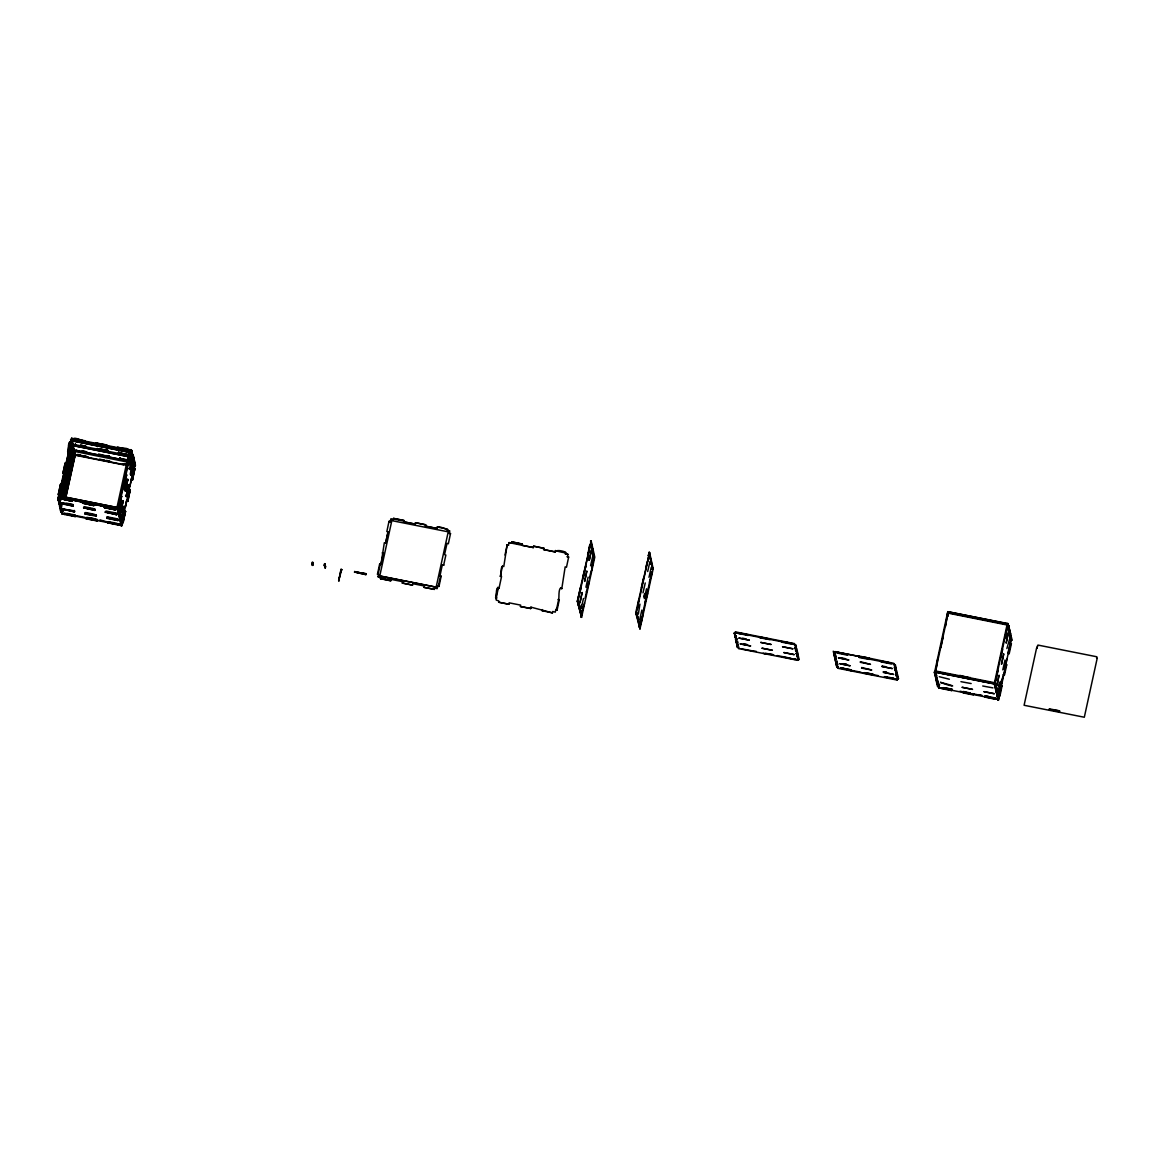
<?xml version="1.0" encoding="UTF-8"?>
<svg xmlns="http://www.w3.org/2000/svg" width="1155" height="1155" viewBox="0 0 1155 1155"><rect width="100%" height="100%" fill="white"/><g stroke="black" fill="none" stroke-linecap="round" stroke-linejoin="round"><path stroke-width="1.5" d="M60.508 484.465L58.313 494.499L60.479 484.32L61.792 484.725L60.479 484.32M62.948 473.03L65.156 463.011L66.441 463.256L65.185 463.155L62.991 473.175L64.261 473.435L62.991 473.175M67.625 451.721C69.473 454.146 67.106 443.939 69.834 441.686L71.148 442.076L70.686 439.275L130.602 451.143L117.954 508.835L61.576 497.632L61.302 498.888L71.581 501.068L71.855 499.812M67.669 451.865L69.834 441.686M58.27 500.534L59.685 500.173L58.27 500.534L57.75 498.224L58.53 497.718M58.66 498.079L71.87 437.889L58.024 497.949L62.269 514.192L57.894 497.588M71.668 439.434L59.035 497.271L117.983 508.98L106.881 506.771M60.074 503.147L58.79 502.901L58.674 501.111L59.439 501.819M59.049 500.043L58.385 498.339M58.79 502.901L59.569 502.396M59.309 501.241L59.439 503.031M129.057 452.139L116.973 507.464L60.594 496.26L72.664 440.936L129.086 452.284L72.664 440.936M60.998 506.049L59.584 506.424L59.208 503.465M60.594 496.26L72.707 441.08M59.959 501.371L58.53 501.732M60.623 499.408L60.074 501.905L59.685 500.173M60.753 498.671L72.173 500.274L72.115 501.284L60.753 498.671L72.115 501.284M60.998 497.733L72.736 444.213L129.143 455.561M73.963 438.467L73.906 439.478L73.963 438.467C76.115 437.168 86.51 443.044 85.239 440.705M60.103 502.05L60.666 499.552M60.84 499.047L60.897 498.036M61.027 497.877L72.765 444.357M59.584 506.424L60.363 505.919L59.699 504.23M73.01 444.213L72.231 444.704M84.474 441.975L84.748 440.719L74.498 438.683L74.223 439.94M73.14 446.032L72.751 443.044L71.971 443.549M61.388 509.037L60.103 508.777L59.988 506.987L60.753 508.907M62.428 497.603L73.732 445.729L128.364 456.572M60.103 508.777L60.883 508.272M66.355 482.227L68.159 473.723M71.033 460.917L72.866 452.543M73.66 448.357L74.584 451.287M60.378 509.976L61.792 509.6L60.378 509.976L60.897 512.3L62.312 511.925M73.241 505.067L73.184 506.078L61.908 503.825L61.966 502.829L73.328 505.442L61.966 502.829M61.273 507.247L59.843 507.608M74.064 448.92L73.545 450.58L74.324 450.089M61.922 505.211L61.374 507.709L60.739 504.879M62.5 503.046C61.215 504.374 71.668 503.696 72.751 505.082M62.875 495.062L64.16 495.322L74.036 450.017L126.992 460.542M61.157 509.471L61.677 511.795L60.897 512.3M65.2 496.361L75.032 451.533L127.931 462.173M65.229 496.52L75.032 451.533M62.991 509.99L62.442 512.502L61.533 508.402M63.121 509.254L74.541 510.871L74.483 511.882L63.121 509.254L74.483 511.882M65.546 498.354L75.104 454.81L126.386 465.147M62.269 514.192L58.804 497.459L117.752 509.167L119.557 517.223M62.471 512.647L63.034 510.135M63.207 509.644L63.265 508.633M65.59 498.498L75.479 453.987M63.828 508.994L63.669 509.471M64.334 513.426L64.276 514.423L75.551 516.66L75.609 515.664L64.334 513.426L64.276 514.423M66.716 513.354L75.263 515.043L75.017 516.444L64.897 513.787M64.767 514.408L65.041 513.152M77.977 454.218L77.703 455.474L77.804 454.695L86.38 456.543M85.586 446.913L85.687 446.133L80.561 445.123M86.986 451.937L86.842 452.572M82.626 503.363L82.684 502.367L93.959 504.605L93.902 505.616L82.539 502.988L93.902 505.616M95.749 442.798C102.997 447.461 117.651 445.873 95.836 443.173M83.348 501.963L83.117 503.349L93.367 505.399L93.642 504.143L93.367 505.399M106.563 445.195L106.289 446.451L106.563 445.195L96.284 443.015L96.009 444.271M83.608 507.781L95.028 509.398L94.97 510.394L83.608 507.781L94.97 510.394M83.694 508.157L83.752 507.161M97.222 448.429L97.078 449.05M84.994 513.961L85.051 512.964L96.414 515.578L84.994 513.961L96.269 516.198M98.522 454.233L98.377 454.853M86.12 517.743L86.062 518.754L97.338 520.992C98.363 518.956 85.412 516.386 86.062 518.754M103.878 459.762L99.445 459.647M94.681 508.777L94.407 510.034M107.357 451.244L107.646 449.988M95.966 514.581L95.735 515.982L95.836 515.217M96.803 520.775L97.049 519.375L86.798 517.339L86.553 518.739L96.775 520.631M97.395 519.995L97.338 520.992M104.412 507.695L104.455 506.699L104.412 507.695L115.688 509.933L115.731 508.936L105.004 506.915M117.478 448.126L117.536 447.115L128.898 449.743M118.07 447.346C115.269 449.526 130.168 446.321 128.046 450.638M105.394 512.113L116.814 513.73L116.756 514.726L105.394 512.113L116.756 514.726M118.546 452.919L118.604 451.908M105.48 512.488L105.538 511.477M118.113 519.533L118.055 520.53L106.78 518.292L106.823 517.281L118.185 519.909L106.823 517.281M119.846 458.723L119.903 457.712M107.401 517.657L107.502 516.877L117.752 518.913L117.478 520.169M107.848 523.085L107.906 522.074L119.268 524.688L107.762 522.71M128.811 449.367L128.754 450.363L117.391 447.75M134.413 465.71L121.217 525.9L117.608 509.788L130.818 449.598L134.558 466.071M121.853 526.03L118.258 509.918L131.453 449.728M119.687 513.383L123.137 500.721L120.799 512.127L119.485 509.196L118.474 510.698L120.221 515.736L119.629 512.589M121.376 496.563L119.138 506.453M125.837 476.438L123.816 485.129M131.425 453.28L129.086 464.7L130.703 453.771M131.843 454.926L131.627 450.753L132.493 455.056M131.555 451.36L132.045 452.125M119.73 507.334L119.008 506.828L119.73 507.334L121.506 496.174M124.408 486.024L123.686 485.519L124.408 486.024L126.747 474.604M119.124 510.828L119.485 509.196M132.276 450.869L131.28 452.385M118.633 511.882L118.763 513.701L120.582 514.105L120.221 515.736M132.204 455.518L133.013 457.423L133.374 455.792L131.555 455.388L132.969 455.012L133.229 456.167L131.959 455.922M119.052 513.253L120.048 511.752M120.669 506.092L121.405 502.757M126.083 481.433L124.249 489.792L125.534 490.052M130.024 463.458L130.76 460.109M118.113 509.557L119.398 509.817L119.268 514.22L120.438 514.495L118.907 513.08M132.06 455.893L132.19 451.49L130.674 450.219L71.74 438.51L71.957 439.521M124.841 490.687L127.815 479.397L125.476 490.803L124.754 490.298L125.476 490.803M129.519 469.363L131.858 457.943L133.229 458.376L133.59 456.759L130.154 469.493L129.432 468.988L130.154 469.493M132.377 457.293L132.421 454.262M120.799 512.127L123.137 500.721M125.39 490.427L127.815 479.397M130.067 469.118L132.58 458.448L131.858 457.943M120.149 514.942L121.535 521.612L121.578 518.595L120.582 520.096L121.751 520.371L120.365 519.129M118.821 523.706L118.59 525.106L108.296 522.926L108.57 521.67L117.117 523.359M118.59 525.106L118.864 523.85M120.438 516.704L120.799 515.072L119.023 514.87M119.182 524.312L119.124 525.323M120.221 518.956L121.362 519.837M126.646 490.586L127.382 487.237M131.699 467.587L130.226 474.272L131.511 474.532M133.273 461.798L134.543 462.058L133.157 460.816L133.518 459.185L133.807 460.932M133.374 461.769L134.37 460.268L134.471 466.692L135.467 465.191L134.254 462.505L130.818 475.167L133.157 463.747L134.673 463.877M121.001 519.259L123.802 506.395L124.523 506.901L123.802 506.395M129.115 485.201L126.14 496.491L128.479 485.071L129.201 485.576L128.479 485.071M124.437 506.525L122.098 517.931L123.874 506.771M126.14 496.491L128.552 485.447M130.818 475.167L133.157 463.747M133.403 463.617L134.817 463.242L134.702 465.436M134.327 463.299L134.37 460.268M121.578 518.595L121.766 524.384M122.315 525.135L121.751 522.58L123.773 513.34M125.231 506.987L126.646 500.534M128.45 492.03L128.364 495.495M129.923 486.183L132.767 472.381M134.081 466.663L133.532 469.175L134.774 469.291M134.904 462.635L133.908 464.137M121.217 525.9L121.492 524.644L118.027 523.966M125.318 507.161L126.862 500.173M134.471 466.692L135.467 465.191M123.166 522.724L125.505 511.304L122.531 522.594M127.209 501.27L130.183 489.994L127.844 501.4L127.122 500.895L127.844 501.4M131.887 479.96L134.861 468.67L132.522 480.076L131.8 479.57L132.522 480.076M123.08 522.349L125.505 511.304M127.757 501.025L130.183 489.994M132.435 479.7L134.861 468.67M311.807 563.885L312.803 562.384L312.76 565.416L311.807 563.885L312.991 564.16L312.731 563.005L312.76 565.416M312.124 565.286L312.803 562.384M324.136 565.228L325.132 563.727L325.349 567.913L324.136 565.228L325.132 563.727M324.916 564.968L325.436 567.293L325.06 564.347M324.714 567.784L325.71 566.282M341.678 569.458L338.689 580.734L341.028 569.328L341.764 569.834L341.028 569.328M338.689 580.734L341.115 569.704M354.571 572.014L365.991 573.631L365.933 574.627L354.571 572.014L365.933 574.627M354.657 572.389L354.715 571.393M355.278 571.754L365.529 573.79M377.483 574.194L378.725 574.309L378.205 576.966L378.768 574.454L377.483 574.194L379.649 564.015L380.962 564.42L379.649 564.015M380.962 564.42L384.326 542.706L385.64 543.095L388.08 531.661L385.611 542.951M389.004 521.381L390.318 521.786L389.004 521.381L386.838 531.56L388.109 531.805M378.089 574.179L380.284 564.145M380.933 564.275L383.402 552.985L382.161 552.884M390.289 521.627L390.838 519.129L393.393 519.635L390.866 519.274L390.318 521.786M379.764 575.955L391.834 520.631L448.227 531.834L436.142 587.159L379.764 575.955L436.142 587.159M380.5 578.727L380.746 577.327L380.5 578.727L390.751 580.763L390.996 579.362L402.532 581.658L402.286 583.058L412.537 585.094L412.783 583.694L424.304 585.975L424.073 587.375L434.323 589.411L434.554 588.01L437.153 588.675L437.673 586.018L438.987 586.422L437.673 586.018M393.393 519.635L393.667 518.378L403.918 520.414L403.687 521.815L415.208 524.11L415.454 522.71L425.704 524.745L425.459 526.146L436.994 528.441L437.24 527.041C439.752 525.539 453.439 532.383 447.216 530.333L447.49 529.077L437.24 527.041M393.436 519.779L393.667 518.378M434.323 589.411L434.554 588.01M439.911 576.128L441.196 576.388L439.911 576.128L442.351 564.694L443.664 565.098L442.351 564.694M450.508 533.596L449.223 533.35L450.508 533.596L448.342 543.774L447.028 543.384L444.545 554.66L445.859 555.064L443.664 565.098M449.266 533.495L449.786 530.838M438.308 586.148L440.517 576.114M438.987 586.422L441.152 576.244M495.596 597.525C497.43 599.965 495.062 589.757 497.791 587.491L499.104 587.895L497.791 587.491M500.274 576.201C502.107 578.641 499.74 568.433 502.468 566.167L503.782 566.571L507.146 544.857L508.46 545.247L507.146 544.857M495.625 597.669L497.834 587.635M500.303 576.345L502.468 566.167M504.98 555.035L507.175 545.001M496.231 597.655L498.44 587.621M496.881 597.785C493.661 601.928 500.274 599.214 498.642 602.203L508.893 604.238L509.138 602.838L520.674 605.119L520.429 606.519L530.679 608.555L530.925 607.155L552.465 612.886L552.711 611.486L555.295 612.15L555.815 609.494L557.129 609.883L555.815 609.494M499.104 587.895L501.559 576.461M508.46 545.247L508.98 542.59L511.578 543.254L511.824 541.854L522.103 544.034L511.824 541.854M522.074 543.89L521.829 545.29L533.365 547.586L508.98 542.59M533.365 547.586L533.596 546.185L543.861 548.221L543.615 549.621L555.151 551.902C557.576 547.326 577.731 556.623 555.425 550.646M530.679 608.555L530.925 607.155M543.861 548.221L543.572 549.477L555.151 551.902M542.215 610.851L542.489 609.595M555.107 551.758L555.382 550.502M565.401 553.938L567.957 554.458L565.401 553.938L565.632 552.538M558.024 599.459C559.843 601.986 557.807 590.422 560.493 588.169L561.806 588.574L560.493 588.169M568.65 557.071L567.379 556.811L568.65 557.071L566.484 567.249L565.17 566.845L561.806 588.574M567.408 556.955L567.928 554.313M556.465 609.623L558.659 599.589M557.129 609.883L559.309 599.705M577.327 601.12L591.172 541.06L594.782 557.158L581.571 617.362L577.327 601.12L581.571 617.362M580.416 587.621L578.251 597.799L581.095 587.895M582.928 576.475L585.744 566.426L583.564 576.605M587.606 555.151L589.772 544.987L588.242 555.281M577.832 600.889L578.857 603.964L578.352 603.213M590.624 542.576L591.143 544.886M577.976 601.25L591.172 541.06M578.337 601.64L578.857 603.964M578.482 605.032L579.261 604.527L579.377 606.317L578.482 605.032L579.377 606.317M591.273 546.719L592.053 546.214L592.169 548.004L591.273 546.719L594.276 557.403L593.251 554.328M588.675 559.944L589.382 556.465M578.742 606.202L579.521 605.696M591.533 547.874L591.418 546.084M579.146 606.765L579.261 608.555M592.457 550.776L592.573 548.582L591.808 549.073M579.666 609.089L580.171 609.84L579.781 606.895L580.171 609.84M579.796 610.908L580.575 610.418L580.691 612.193L579.796 610.908L580.705 610.995M580.619 608.396L581.355 605.047M592.963 551.527L592.573 548.582M580.575 610.418L580.691 612.193M593.222 552.725L592.847 553.75M585.932 587.202L588.14 577.168M593.887 554.458L593.121 554.949M580.936 617.232L583.131 606.346M585.08 598.319L586.596 591.432M587.346 587.996L588.848 581.109M589.613 577.673L591.115 570.801M591.88 567.35L593.757 558.76M581.485 615.716L581.095 612.771L580.835 615.586L581.615 615.095M584.502 603.127L581.687 613.175M589.18 581.817L586.365 591.865M591.649 570.527L593.251 560.507M649.514 552.364L648.244 555.671L649.514 552.364L653.181 568.765L639.971 628.97L635.726 612.727L649.572 552.653L636.376 612.857L639.971 628.97M638.859 599.373L637.3 609.522M643.537 578.049L641.299 587.938M636.102 613.117L636.881 612.612L637.257 615.572L636.102 613.117L637.257 615.572M649.413 557.129L650.193 556.623L649.673 554.299L648.893 554.804M636.622 615.442L636.232 612.497M649.817 557.692L650.077 558.847M637.286 617.174L637.777 617.925L637.661 616.135L637.777 617.925M637.546 618.373L638.571 621.448L638.195 618.488M650.583 559.612L650.453 557.822M650.843 560.81L651.507 562.499L650.727 563.005M644.028 596.861L644.764 593.511M650.987 564.203L651.767 563.698L651.896 565.488M644.071 597.005L644.793 593.656M639.09 623.801L638.975 622.011L639.09 623.801L638.6 623.05M651.218 567.452L648.98 577.341M638.729 624.869L639.509 624.379L639.884 627.324L638.729 624.869L639.884 627.324M652.156 566.686L652.82 568.375L652.041 568.881L652.82 568.375M639.249 627.194L638.859 624.249M640.462 623.108L641.891 616.279M646.237 596.774L646.973 593.425M650.915 575.45L651.622 571.97M640.462 623.671L641.978 616.799M642.729 613.363L650.279 578.958M644.764 603.459L647.609 593.555M649.442 582.149L652.286 572.245M734.248 633.272L735.663 632.897L734.248 633.272L736.312 637.04L735.028 636.795L736.457 636.419M734.768 635.597L734.378 632.637M735.533 633.532L735.432 631.886L794.38 643.595L796.271 647.811L794.986 647.565L795.261 648.749L796.806 650.164L795.521 649.919L795.781 651.117L797.066 651.362L797.585 653.687L796.3 653.441L797.585 653.687M736.847 639.408L735.562 639.148L736.847 639.408L735.172 636.16M736.053 635.842L734.898 634.961M737.626 642.916L736.341 642.671L737.626 642.916L736.082 641.473L735.692 638.527M748.31 634.716L737.93 633.315L748.209 635.495M738.16 645.284L736.876 645.024L738.16 645.284L736.486 642.036M737.366 641.718L736.211 640.837M797.845 660.328L797.759 658.682L797.845 660.328L738.897 648.619L737.395 647.349L737.006 644.403M738.897 648.619L738.81 646.973L737.525 646.728M773.431 655.203C774.731 653.874 764.264 654.553 763.181 653.167M784.938 657.354L795.217 659.534L795.319 658.754M781.531 642.108L791.781 644.144L791.882 643.378L781.661 641.487M794.467 645.241L794.38 643.595M795.752 645.486L794.611 644.606M795.261 648.749L795.131 646.93L796.271 647.811M795.781 651.117L795.651 649.283M796.546 649.009L795.391 648.128M796.806 650.164L796.676 648.388M797.066 651.362L795.925 650.482M798.119 656.054L796.834 655.795L798.119 656.054L796.445 652.806M797.614 659.317L798.899 659.563L796.964 655.174M797.86 654.885L796.705 654.004M798.379 657.253L797.239 656.358M798.899 659.563L798.524 656.618M835.094 652.647L833.665 653.023L834.95 653.282L834.863 651.637L859.205 656.473L834.863 651.637M835.744 656.791L834.459 656.545L835.744 656.791L834.184 655.347L833.809 652.402M836.263 659.159L834.978 658.899L836.263 659.159L834.589 655.91M835.469 655.607L834.329 654.712M837.057 662.681L835.772 662.421L837.057 662.681L835.498 661.223L835.123 658.278M837.491 652.431L837.389 653.21L837.491 652.431L847.77 654.611M837.577 665.035L836.292 664.775L837.577 665.035L835.902 661.801M897.175 678.433L898.46 678.692L897.175 678.433L897.276 680.078L838.328 668.37L836.812 667.099L836.437 664.154M838.097 667.359L836.956 666.478M838.328 668.37L838.241 666.724M840.956 667.965L851.076 670.622L851.177 669.857L842.63 668.153M837.346 653.066L847.64 655.246L847.741 654.466M851.177 669.857L851.076 670.622M859.075 657.094L859.118 656.04L893.811 663.345L895.702 667.561L894.418 667.316L894.677 668.514L896.222 669.929L894.937 669.669L896.222 669.929M860.244 662.32L870.495 664.356L860.374 661.7M861.702 656.69C860.273 657.801 867.939 656.488 866.698 658.336M861.543 668.124L871.751 670.015L861.673 667.503M893.898 664.991L893.667 663.966L869.325 659.13L869.369 658.076M884.355 677.104L894.779 678.649M882.767 661.425L891.314 663.129L891.198 663.894L880.947 661.858M895.183 665.237L894.028 664.356M894.677 668.514L894.548 666.68L895.702 667.561M897.536 675.805L896.251 675.545L897.536 675.805L895.991 674.39L895.861 672.557L897.016 673.437L895.082 669.048M895.962 668.759L894.822 667.879M896.497 671.127L895.342 670.232M897.016 673.437L896.626 670.492M898.33 679.328L896.396 674.924M897.276 674.635L896.136 673.755M897.81 677.003L896.655 676.123M934.496 671.748L936.156 674.953L934.886 674.693L934.366 672.369L935.146 671.878M947.678 616.38L947.158 614.056L947.937 613.55M937.73 658.61L936.2 668.918M940.877 647.594L943.043 637.416M945.555 626.27L947.086 615.962L947.75 616.236M1006.712 626.746L1007.362 623.455L994.224 683.948L998.469 700.19L994.83 683.933L934.612 671.965L938.885 688.351L935.276 672.239L948.457 611.89L1008.012 623.585L994.859 684.078L934.64 672.109L947.779 611.616L947.764 615.023M936.691 677.306L935.406 677.047L935.29 675.271L936.185 676.556L935.29 675.271M935.651 674.202L935.001 672.499M938.004 681.984L937.615 680.194L936.2 680.569L935.81 677.624M936.561 675.516L935.146 675.892M936.2 680.569L936.965 680.078L936.315 678.375M938.004 683.183L936.719 682.937L936.604 681.147L937.355 683.053M936.719 682.937L936.604 681.147M936.994 684.135L938.409 683.76L936.994 684.135L937.514 686.445L939.058 686.662M937.874 681.392L936.46 681.768M937.773 683.63L938.149 686.575L937.124 683.5M939.087 686.806L939.607 684.15M938.885 688.351L935.42 671.618L994.354 683.327L997.963 699.425L939.015 687.716M941.484 687.788L951.763 689.983L941.484 687.788L941.383 688.568L951.633 690.603L951.864 689.203L945.035 687.846M951.864 689.203L951.633 690.603M959.863 675.675L959.762 676.455L959.805 675.386L970.157 677.855M962.433 676.18L962.462 676.325M967.558 677.205L967.385 677.682M970.056 677.422L970.012 678.49L959.661 676.007M970.272 693L963.4 691.499L963.155 692.899L973.405 694.935L973.694 693.679M995.466 698.01L995.191 699.266L984.912 697.071L985.186 695.83L988.608 696.508M984.941 697.216L985.215 695.974L993.762 697.663M1002.67 649.399L1000.432 659.288M1008.026 626.154L1008.546 628.464L1008.026 626.154L1008.806 625.649L1007.521 625.389M995.105 686.662L996.39 686.922L995.365 683.832L995.74 686.792M1006.669 637.748L1007.377 634.268M1008.806 629.663L1009.586 629.172L1009.715 630.962L1008.806 629.663L1009.586 629.172M996.39 686.922L996 683.962M1008.806 625.649L1009.181 628.594L1007.896 628.349M996.418 688.524L996.159 687.355L996.909 689.275L995.639 689.015M1009.066 630.832L1008.95 629.042M996.65 688.106L995.509 687.225L996.909 689.275M996.678 689.723L997.054 692.668M996.418 692.538L997.703 692.798L997.314 689.838L996.043 689.593M1008.835 631.265L1010.12 631.525L1008.69 631.901M998.613 686.2L999.32 682.706M1009.99 633.72L1009.47 631.395L1010.639 633.85L1009.21 634.225M997.472 693.231L998.223 695.151L996.953 694.891M1010.264 634.918L1010.38 636.708M997.703 692.798L997.314 689.838M1010.004 637.777L1011.433 637.401L1011.809 640.346L1010.524 640.101L1010.004 637.777L1011.433 637.401M998.223 695.151L998.108 693.361M997.992 695.599L998.368 698.544L999.147 698.039L997.732 698.414M1010.654 637.907L1011.174 640.231L1009.946 635.033M1010.899 635.048L1011.029 636.838L1009.744 636.578M999.017 698.674L998.627 695.714L997.357 695.469M999.681 690.993L1000.389 687.499M1002.526 677.768L1000.779 685.969L1002.064 686.229L1000.75 685.825M1004.359 669.669L1005.067 666.175M1010.134 643.335L1011.419 643.58L1009.225 653.615L1007.911 653.225L1009.412 646.67M997.819 700.06L998.093 698.804L994.628 698.111M1000.779 686.561L1003.464 674.332M1005.384 665.583L1006.915 658.595M1009.99 644.606L1010.755 641.112M999.219 696.133L1001.428 686.099M1010.784 643.465L1008.575 653.499M998.469 700.19L1011.029 639.856M998.584 696.003L999.869 696.263L1002.035 686.084M1003.262 674.679L1004.547 674.939L1006.712 664.76L1005.428 664.5L1006.741 664.905M1036.584 648.071L1024.095 705.272L1084.314 717.241L1097.221 658.148M1037.017 646.338L1037.248 648.345M1037.666 646.454L1037.912 645.068L1096.846 656.776L1096.615 658.177M1059.568 710.874L1059.467 711.653L1049.188 709.473L1059.568 710.874L1049.318 708.838M1007.434 623.743L948.414 611.746M948.342 612.67L1007.29 624.379M73.819 439.088L85.095 441.34M84.647 441.499L74.368 439.304M106.433 445.816L96.154 443.635M128.219 450.147L117.926 447.967M948.212 613.291L947.533 613.016L1007.16 624.999M71.697 439.579L130.544 450.854L71.596 439.145L75.205 455.243L123.744 464.888M70.542 439.896L71.827 440.156M131.367 454.045L130.096 453.8M98.926 448.761L107.949 450.45M118.46 452.543L129.259 454.796M80.59 445.267L85.715 446.278M97.251 448.573L107.473 450.464M120.741 453.236L129.288 454.94M132.219 457.12L133.504 457.366L133.879 460.325M128.393 456.73L73.732 445.729M132.089 457.741L133.359 458.001M70.903 446.465L72.216 446.87L70.931 446.624M131.121 458.434L132.435 458.838L131.771 458.564M82.64 450.97L85.86 451.605M99.59 454.334L102.809 454.969M106.029 455.619L109.249 456.254M119.759 458.347L126.198 459.618M81.861 450.926L85.311 451.749M98.55 454.377L108.772 456.268M122.04 459.04L127.166 460.065M134.687 461.668L133.518 461.394L133.691 463.169M1009.874 635.957L1011.159 636.203M74.064 450.176L127.036 460.686M133.128 462.419L134.413 462.679M73.516 452.673L72.231 452.428M132.421 464.238L133.706 464.498M80.489 455.113L77.342 454.853M82.929 455.72L86.351 456.398M106.419 460.383L109.841 461.062M123.08 463.689L127.281 464.411M74.324 454.103L75.104 453.612L75.335 454.622M99.619 459.17L109.696 461.682M123.109 463.834L126.53 464.512M393.711 518.523L403.961 520.558M425.733 524.89L415.454 522.71M543.89 548.365L533.596 546.185M393.537 519.014L403.788 521.049M511.679 542.475L521.93 544.51M403.687 521.815L415.208 524.11M134.947 469.046L134.225 468.54M73.27 457.062L74.555 457.322M128.927 468.468L129.605 468.742M130.732 474.792L131.453 475.297M126.054 475.239L125.375 474.965L126.689 475.369M131.295 479.065L132.608 479.469L131.93 479.195M1007.911 653.225L1009.225 653.615M71.105 467.241L71.74 467.371M127.902 479.773L127.18 479.267M66.225 467.789L67.539 468.194L66.254 467.934M126.458 479.758L127.772 480.162L127.093 479.888M127.743 485.562L129.028 485.822M130.27 490.37L129.548 489.864M68.593 478.387L69.906 478.791L68.621 478.531M128.826 490.355L130.14 490.745L129.461 490.485M64.03 477.824L65.301 478.083M125.549 495.596L126.862 496L126.184 495.726M126.054 496.116L126.776 496.607M120.698 496.289L122.011 496.693M126.617 500.389L127.902 500.635M123.224 501.097L122.502 500.591M61.547 489.114L62.861 489.518M121.78 501.082L123.051 501.328M62.846 494.918L64.16 495.322M123.065 506.886L124.379 507.276L123.715 507.016M58.27 494.354L59.555 494.614M118.532 506.468L119.788 506.583M995.119 680.483L995.783 680.743L997.992 670.723M60.565 496.116L116.973 507.464M935.55 670.983L994.498 682.692M81.745 501.775L61.576 497.632M83.391 502.107L93.642 504.143M95.288 504.461L105.134 506.28M959.733 676.31L969.983 678.346M759.846 637.011L770.14 639.191L759.889 637.156M858.974 656.661L869.556 658.942L859.306 656.906M939.751 672.744L948.327 674.592M990.153 682.764L981.649 681.219M60.984 498.411L72.26 500.649M83.247 502.728L94.031 504.98M106.736 507.392L115.731 508.936M746.635 634.528L738.059 632.68M783.379 641.819L791.882 643.378M837.519 652.575L846.066 654.279M882.795 661.57L891.314 663.129M104.325 507.319L115.688 509.933M735.302 632.507L794.25 644.216M57.75 498.224L59.035 498.469M117.983 510.178L119.254 510.438M125.592 511.679L124.87 511.189M859.176 657.542L869.383 659.433M934.366 672.369L935.637 672.629M994.585 684.338L995.87 684.597M124.148 511.679L125.462 512.069L124.177 511.824M119.571 511.116L120.885 511.506L120.207 511.232M118.489 512.502L119.773 512.762M66.052 503.104L72.895 504.461L72.621 505.702M92.963 508.445L84.43 506.742L84.156 507.998M742.55 638.152L746 638.975M841.981 657.902L845.431 658.725M882.16 666.031L885.582 666.709M83.839 507.536L95.114 509.774M105.61 511.867L116.886 514.105M61.821 503.45L73.184 506.078M735.432 637.329L736.977 638.773M834.848 657.08L836.408 658.523M119.427 515.433L120.712 515.693L120.582 517.888M59.064 504.1L60.349 504.345M119.297 516.054L120.568 516.314L122.401 524.514L121.116 524.255L121.347 525.28L62.399 513.571M935.68 678.245L936.95 678.505M995.899 690.214L997.184 690.473M120.871 516.92L122.185 517.31L121.506 517.05M120.726 517.498L122.098 517.931M121.087 518.638L119.802 518.378L120.611 521.945L121.881 522.19M94.262 514.249L85.715 512.546L85.441 513.802M996.693 693.736L997.963 693.996M743.849 643.956L747.271 644.634M846.687 664.385L843.28 663.706L846.731 664.529M883.431 671.69L886.838 672.369L883.46 671.835M63.352 509.009L74.627 511.246M96.414 515.578L85.051 512.964M743.878 644.1L747.299 644.779M106.693 517.916L118.055 520.53M120.337 520.746L121.621 520.992M736.746 643.205L738.29 644.649M120.741 521.309L122.026 521.569L121.896 523.764M121.939 521.699L123.253 522.103M997.213 696.09L998.498 696.35M121.751 522.58L121.463 520.818L122.675 523.504M100.37 520.183L103.661 520.833M943.361 687.658L951.908 689.347M978.632 694.66L981.923 695.31M76.418 515.693L85.08 517.411M98.955 520.169L107.617 521.887M959.964 691.224L966.894 692.61M972.091 693.635L980.768 695.353M866.135 672.831L872.963 674.188M889.624 677.494L893.046 678.173M64.42 513.802L75.609 515.664M86.206 518.133L97.482 520.371M119.268 524.688L107.906 522.074M842.674 668.297L851.206 670.001M864.46 672.629L872.992 674.332M884.528 676.613L893.075 678.317M1049.188 709.473L1059.467 711.653M354.802 571.768L366.077 574.006M752.901 650.741L756.381 651.434M765.043 653.153L773.706 654.885M777.185 655.564L791.045 658.321M794.51 659.014L797.99 659.707M840.19 668.095L843.67 668.774M852.332 670.506L860.995 672.224M869.672 673.943L878.334 675.661M887.011 677.393L895.674 679.111M313.12 563.784L311.951 563.51L312.211 564.665L312.168 562.254M378.176 576.821L380.775 577.471M380.601 577.948L390.852 579.983M380.471 578.583L390.751 580.763M434.28 589.267L424.073 587.375M530.65 608.411L520.429 606.519M542.186 610.706L552.465 612.886M338.617 580.359L339.339 580.864M1010.12 631.525L1010.639 633.85M1008.012 623.585L1011.809 640.346M1007.348 628.075L1005.11 637.964M1009.715 638.672L1006.871 648.576M1005.038 659.996L1002.8 669.871M1006.106 664.775L1003.897 674.809M1000.36 681.306L998.122 691.195M996.794 687.485L997.054 688.64M998.627 695.714L999.147 698.039M992.939 687.889L982.717 685.998M970.113 678.923L959.863 676.888M971.153 683.558L960.931 681.667M949.367 679.241L939.289 676.715M936.301 674.318L936.691 676.094M895.313 664.616L895.832 666.94M896.107 668.139L896.367 669.294M897.421 674.015L897.68 675.17M897.94 676.368L898.46 678.692M894.937 669.669L895.212 670.867M895.731 673.192L895.991 674.39M896.251 675.545L896.525 676.743M897.045 679.068L897.276 680.078M872.833 674.809L862.612 672.917M835.614 654.972L835.874 656.17M836.927 660.848L837.187 662.046M837.447 663.215L837.722 664.399M834.718 652.257L834.95 653.282M834.314 653.153L834.834 655.477M833.26 651.189L834.184 655.347M834.459 656.545L834.718 657.7M834.978 658.899L835.498 661.223M835.772 662.421L836.032 663.576M836.292 664.775L836.812 667.099M795.896 644.865L796.416 647.19M797.21 650.741L797.73 653.066M797.99 654.264L798.249 655.419M796.3 653.441L796.575 654.64M796.834 655.795L797.094 656.993M769.966 639.668L759.745 637.777M751.616 650.727L741.394 648.836M735.432 631.886L735.663 632.897M737.496 641.097L737.771 642.296M734.883 633.402L735.403 635.726M735.028 636.795L735.287 637.95M735.562 639.148L736.082 641.473M736.341 642.671L736.601 643.826M736.876 645.024L737.395 647.349M649.673 554.299L650.193 556.623M648.879 552.234L652.676 569.011M651.131 563.568L651.391 564.737M648.821 556.71L645.977 566.614M649.919 561.648L647.681 571.537M645.241 582.957L643.003 592.847M646.54 588.776L644.302 598.651M641.862 610.085L639.625 619.975M642.931 614.879L640.707 624.768M639.928 604.152L638.34 614.171M591.259 542.691L591.649 545.651L590.537 540.93M592.818 555.844L590.58 565.733M583.463 598.492L581.225 608.382M508.893 604.238L498.642 602.203M436.994 528.441L425.459 526.146M412.537 585.094L402.286 583.058M324.497 563.597L325.349 567.913M133.056 454.391L133.374 455.792M133.59 456.759L134.153 459.3M131.627 450.753L135.121 466.822M132.724 457.871L133.157 460.816M131.338 453.901L131.555 455.388M129.086 464.7L128.45 464.57M119.167 452.269L118.864 453.381M120.264 512.719L120.582 514.105M120.799 515.072L121.463 517.801M118.835 509.066L120.308 515.116M119.398 513.831L119.658 514.986M120.712 519.707L120.972 520.862M115.428 508.46L115.154 509.716L104.888 507.68M106.101 511.853L116.222 514.509L116.453 513.109L106.202 511.073L105.928 512.329M88.083 456.875L87.91 457.366M94.537 509.413L84.315 507.521M76.764 450.046L76.591 450.537M74.223 510.409L73.92 511.521M60.103 504.764L60.363 505.919M75.436 444.098L75.335 444.877L75.436 444.098M108.902 455.648L108.657 457.048L108.902 455.648M120.438 457.929L120.192 459.329L120.438 457.929M582.134 592.544L579.969 602.722L582.134 592.544M586.812 571.22L584.647 581.398L586.812 571.22M591.49 549.896L589.324 560.074L591.49 549.896M940.545 682.374C950.594 686.532 961.826 687.817 940.545 682.374M999.032 675.357L996.852 685.536L999.032 675.357M1003.709 654.033L1001.529 664.212L1003.709 654.033M1008.373 632.723L1006.207 642.902L1008.373 632.723M129.143 463.935L127.859 463.675L129.143 463.935M124.466 485.259L123.181 484.999L124.466 485.259M749.249 640.13L738.998 638.094L749.249 640.13M771.035 644.461L760.784 642.425L771.035 644.461M792.821 648.792L782.57 646.757L792.821 648.792M848.68 659.88L838.429 657.845L848.708 660.039M892.238 668.543L881.987 666.507L892.238 668.543M972.452 689.376L962.202 687.326L972.452 689.376M994.224 693.693L983.973 691.657L994.224 693.693M750.548 645.934L740.297 643.898L750.548 645.934M772.334 650.265L762.083 648.229L772.334 650.265M794.12 654.596L783.87 652.561L794.12 654.596M849.979 665.699L839.714 663.663L850.008 665.843M893.537 674.347L883.286 672.311L893.566 674.491M973.521 694.155L963.27 692.119L973.521 694.155M995.307 698.486L985.056 696.451L995.307 698.486"/></g></svg>
